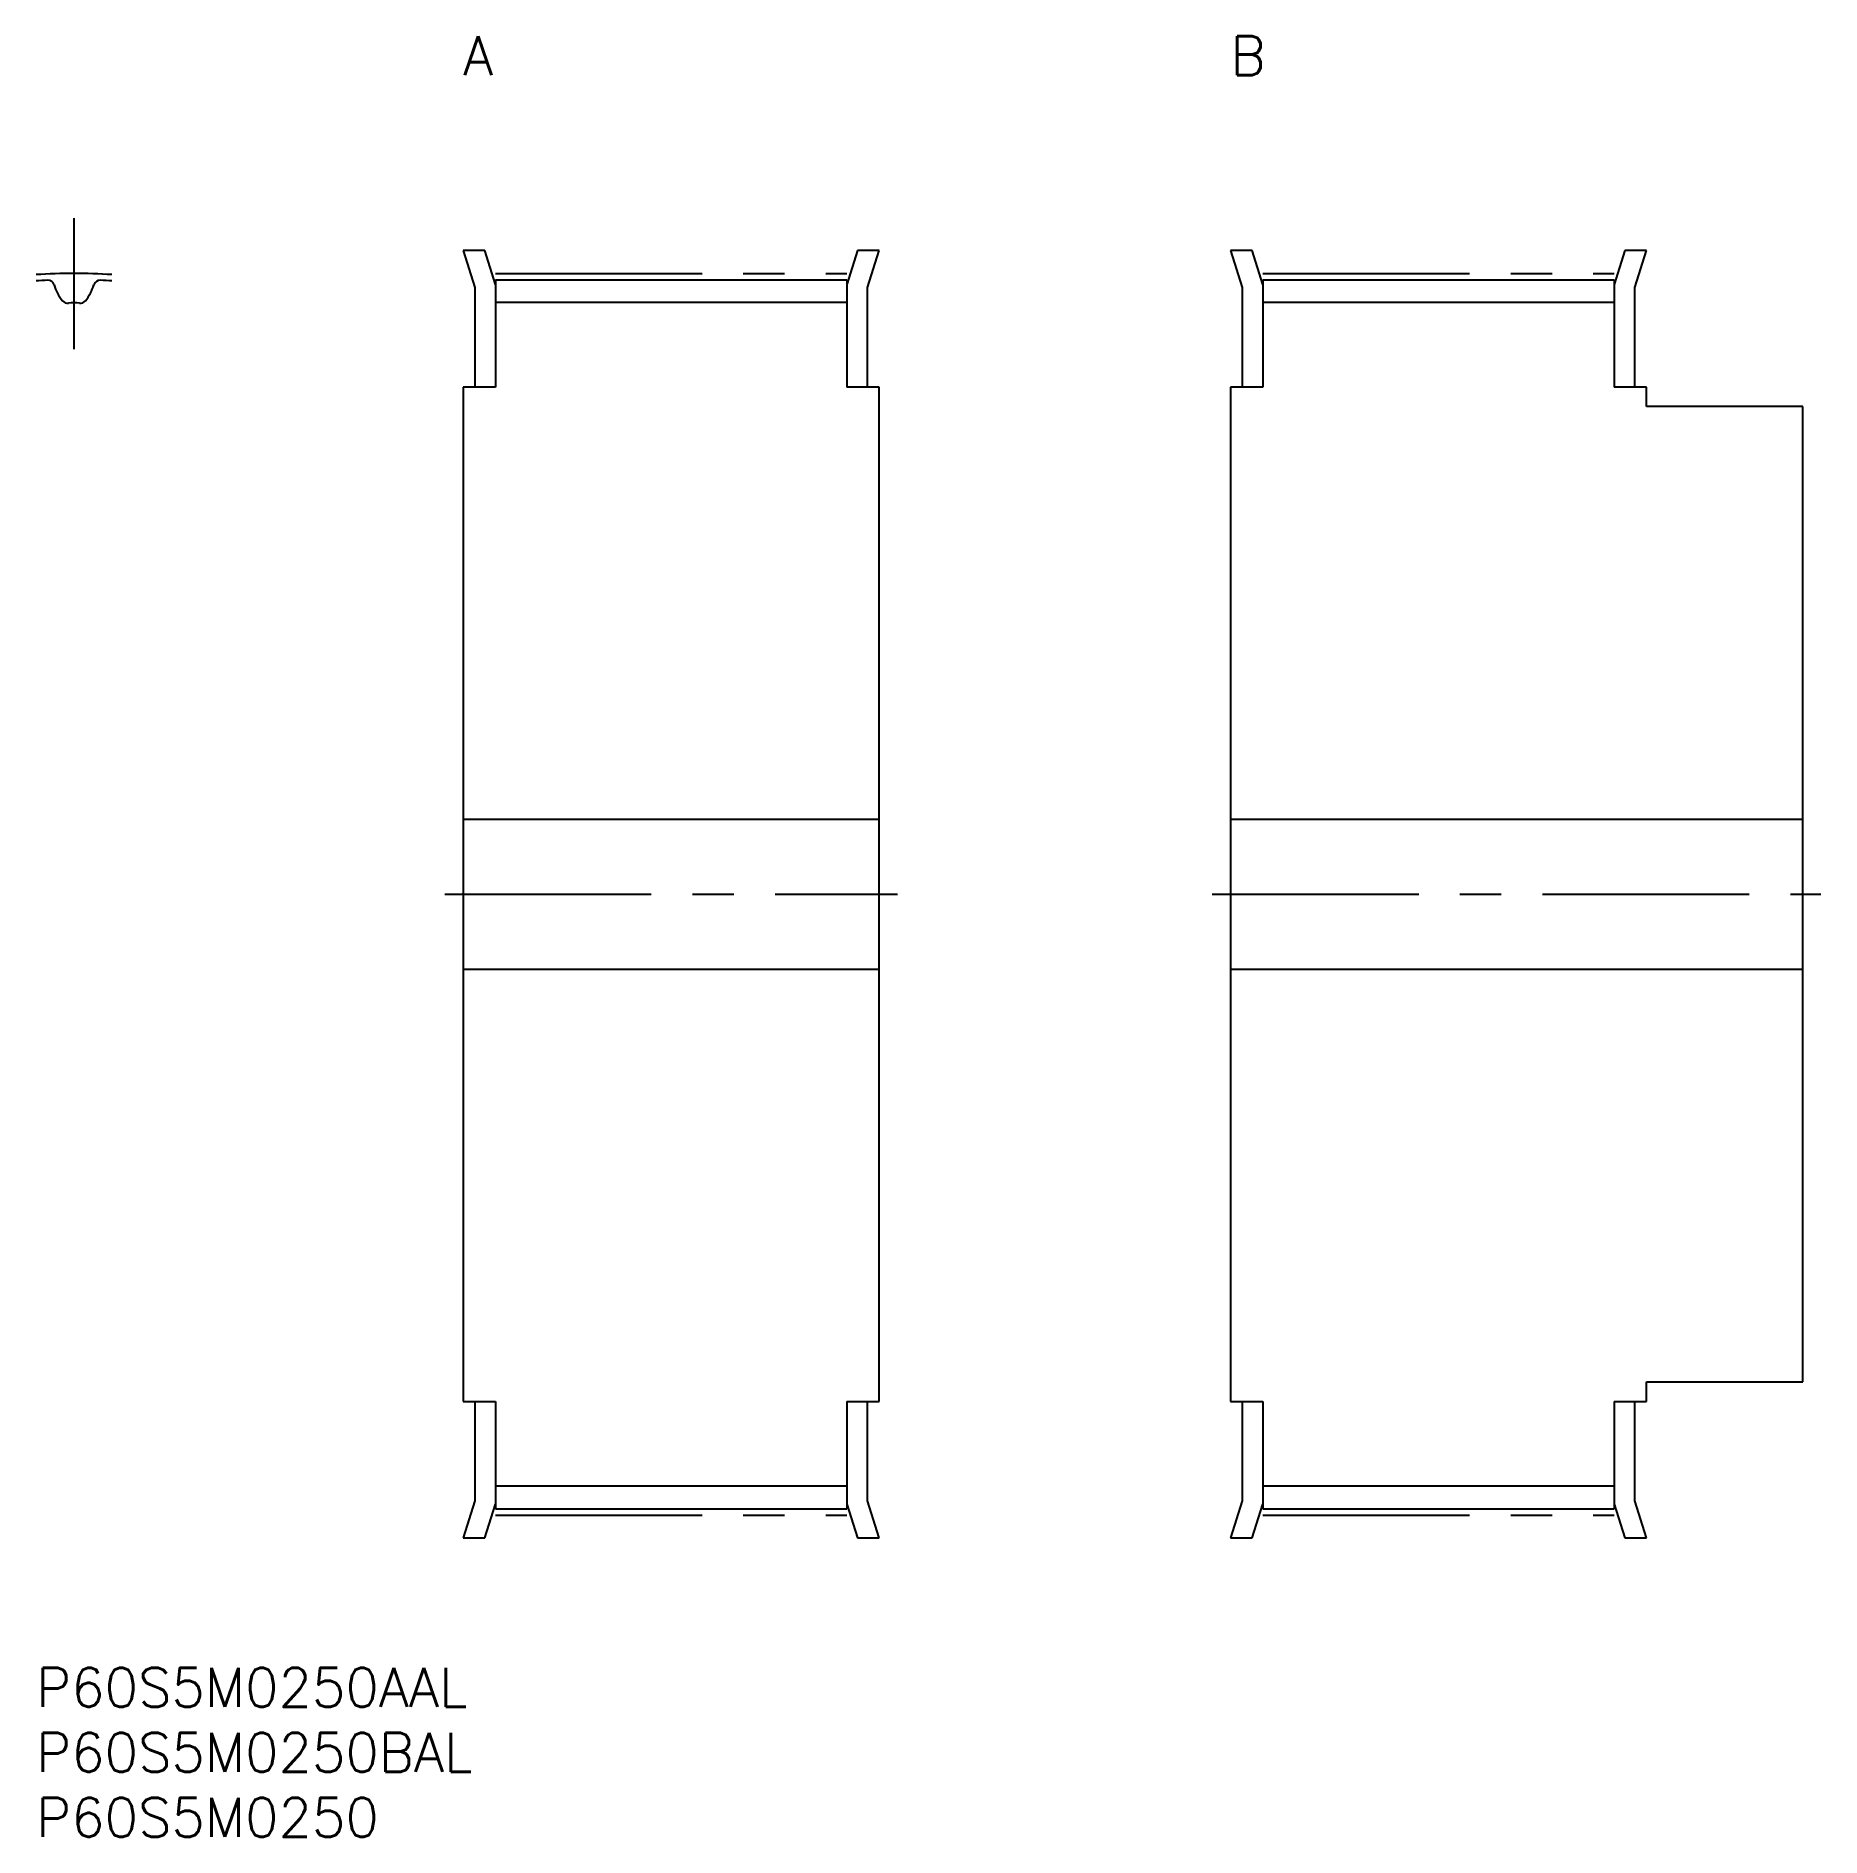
# Model space of a CAD drawing. Extents: x 0 to 137, y -13 to 126.
import ezdxf

# ---------------------------------------------------------------- set-up
doc = ezdxf.new("R2010")
doc.units = 0
doc.header["$LTSCALE"] = 0.5
doc.linetypes.add('CENTER', pattern=[50.8, 31.75, -6.35, 6.35, -6.35])
for name, color, linetype in [('MSM_CENTER', 1, 'CENTER'), ('MSM_CONTINUOUS', 7, 'CONTINUOUS'), ('MSM_PART_NUMBER', 7, 'CONTINUOUS')]:
    doc.layers.add(name, color=color, linetype=linetype)
doc.styles.get("Standard").update_dxf_attribs({"font": 'txt.shx', "height": 1, "bigfont": 'bigfont.shx'})

# ---------------------------------------------------------------- blocks, each defined once
blk = doc.blocks.new('*U36')
at = {"layer": 'MSM_PART_NUMBER'}
blk.add_text('A', height=3, dxfattribs=at).set_placement((32.83, 122.5))
blk = doc.blocks.new('*U37')
at = {"layer": 'MSM_PART_NUMBER'}
blk.add_text('B', height=3, dxfattribs=at).set_placement((91.83, 122.5))
blk = doc.blocks.new('*U38')
at = {"layer": 'MSM_PART_NUMBER'}
blk.add_text('P60S5M0250', height=3, dxfattribs=at).set_placement((0, -13))
blk = doc.blocks.new('*U39')
at = {"layer": 'MSM_PART_NUMBER'}
blk.add_text('P60S5M0250BAL', height=3, dxfattribs=at).set_placement((0, -8))
blk = doc.blocks.new('*U40')
at = {"layer": 'MSM_PART_NUMBER'}
blk.add_text('P60S5M0250AAL', height=3, dxfattribs=at).set_placement((0, -3))

msp = doc.modelspace()

# ---------------------------------------------------------------- linework, layer by layer
at = {"layer": 'MSM_CENTER'}
for p, q in [((2.92, 101.41), (2.92, 111.48)), ((35.33, 107.24), (62.33, 107.24)), ((94.33, 107.24), (121.33, 107.24)), ((31.43, 59.5), (66.23, 59.5)), ((90.43, 59.5), (137.23, 59.5)), ((35.33, 11.75), (62.33, 11.75)), ((94.33, 11.75), (121.33, 11.75))]:
    msp.add_line(p, q, dxfattribs=at)
msp.add_arc((2.92, 59.5), 47.74, 86.4974, 93.5026, dxfattribs=at)
at = {"layer": 'MSM_CONTINUOUS'}
for p, q in [((34.51, 109), (32.83, 109)), ((32.83, 109), (33.73, 106.15)), ((35.33, 106.4), (34.51, 109)), ((63.16, 109), (62.33, 106.4)), ((64.83, 109), (63.16, 109)), ((63.93, 106.15), (64.83, 109)), ((93.51, 109), (91.83, 109)), ((91.83, 109), (92.73, 106.15)), ((94.33, 106.4), (93.51, 109)), ((122.16, 109), (121.33, 106.4)), ((123.83, 109), (122.16, 109)), ((122.93, 106.15), (123.83, 109)), ((35.33, 106.76), (35.33, 98.5)), ((35.33, 106.76), (62.33, 106.76)), ((62.33, 106.76), (62.33, 98.5)), ((94.33, 106.76), (94.33, 98.5)), ((94.33, 106.76), (121.33, 106.76)), ((121.33, 106.76), (121.33, 98.5)), ((33.73, 106.15), (33.73, 98.5)), ((63.93, 98.5), (63.93, 106.15)), ((92.73, 106.15), (92.73, 98.5)), ((122.93, 98.5), (122.93, 106.15)), ((62.33, 105), (35.33, 105)), ((121.33, 105), (94.33, 105)), ((32.83, 98.5), (32.83, 20.5)), ((35.33, 98.5), (32.83, 98.5)), ((64.83, 98.5), (62.33, 98.5)), ((64.83, 20.5), (64.83, 98.5)), ((91.83, 98.5), (91.83, 20.5)), ((94.33, 98.5), (91.83, 98.5)), ((123.83, 98.5), (121.33, 98.5)), ((123.83, 97), (123.83, 98.5)), ((135.83, 97), (123.83, 97)), ((135.83, 22), (135.83, 97)), ((64.83, 65.25), (32.83, 65.25)), ((135.83, 65.25), (91.83, 65.25)), ((32.83, 53.75), (64.83, 53.75)), ((91.83, 53.75), (135.83, 53.75)), ((123.83, 20.5), (123.83, 22)), ((123.83, 22), (135.83, 22)), ((32.83, 20.5), (35.33, 20.5)), ((33.73, 20.5), (33.73, 12.85)), ((35.33, 20.5), (35.33, 12.24)), ((62.33, 20.5), (62.33, 12.24)), ((62.33, 20.5), (64.83, 20.5)), ((63.93, 12.85), (63.93, 20.5)), ((91.83, 20.5), (94.33, 20.5)), ((92.73, 20.5), (92.73, 12.85)), ((94.33, 20.5), (94.33, 12.24)), ((121.33, 20.5), (121.33, 12.24)), ((121.33, 20.5), (123.83, 20.5)), ((122.93, 12.85), (122.93, 20.5)), ((35.33, 14.01), (62.33, 14.01)), ((94.33, 14.01), (121.33, 14.01)), ((33.73, 12.85), (32.83, 10)), ((34.51, 10), (35.33, 12.6)), ((62.33, 12.6), (63.16, 10)), ((64.83, 10), (63.93, 12.85)), ((92.73, 12.85), (91.83, 10)), ((93.51, 10), (94.33, 12.6)), ((121.33, 12.6), (122.16, 10)), ((123.83, 10), (122.93, 12.85)), ((35.33, 12.24), (62.33, 12.24)), ((94.33, 12.24), (121.33, 12.24)), ((32.83, 10), (34.51, 10)), ((63.16, 10), (64.83, 10)), ((91.83, 10), (93.51, 10)), ((122.16, 10), (123.83, 10))]:
    msp.add_line(p, q, dxfattribs=at)
for centre, radius, start, end in [((2.92, 59.5), 47.26, 92.4618, 93.5382), ((0.91, 106.22), 0.5, 15.7259, 92.4618), ((4.93, 106.22), 0.5, 87.5382, 164.2741), ((2.92, 59.5), 47.26, 86.4618, 87.5382), ((4.54, 107.24), 3.27, 195.7259, 219.991), ((1.29, 107.24), 3.27, 320.009, 344.2741), ((2.42, 105.46), 0.5, 219.991, 277.6274), ((2.92, 101.72), 3.27, 82.3726, 97.6274), ((3.42, 105.46), 0.5, 262.3726, 320.009)]:
    msp.add_arc(centre, radius, start, end, dxfattribs=at)

# ---------------------------------------------------------------- block references
for name in ['*U36', '*U37', '*U40', '*U39', '*U38']:
    msp.add_blockref(name, (0, 0), dxfattribs=at)

doc.saveas('drawing.dxf')
